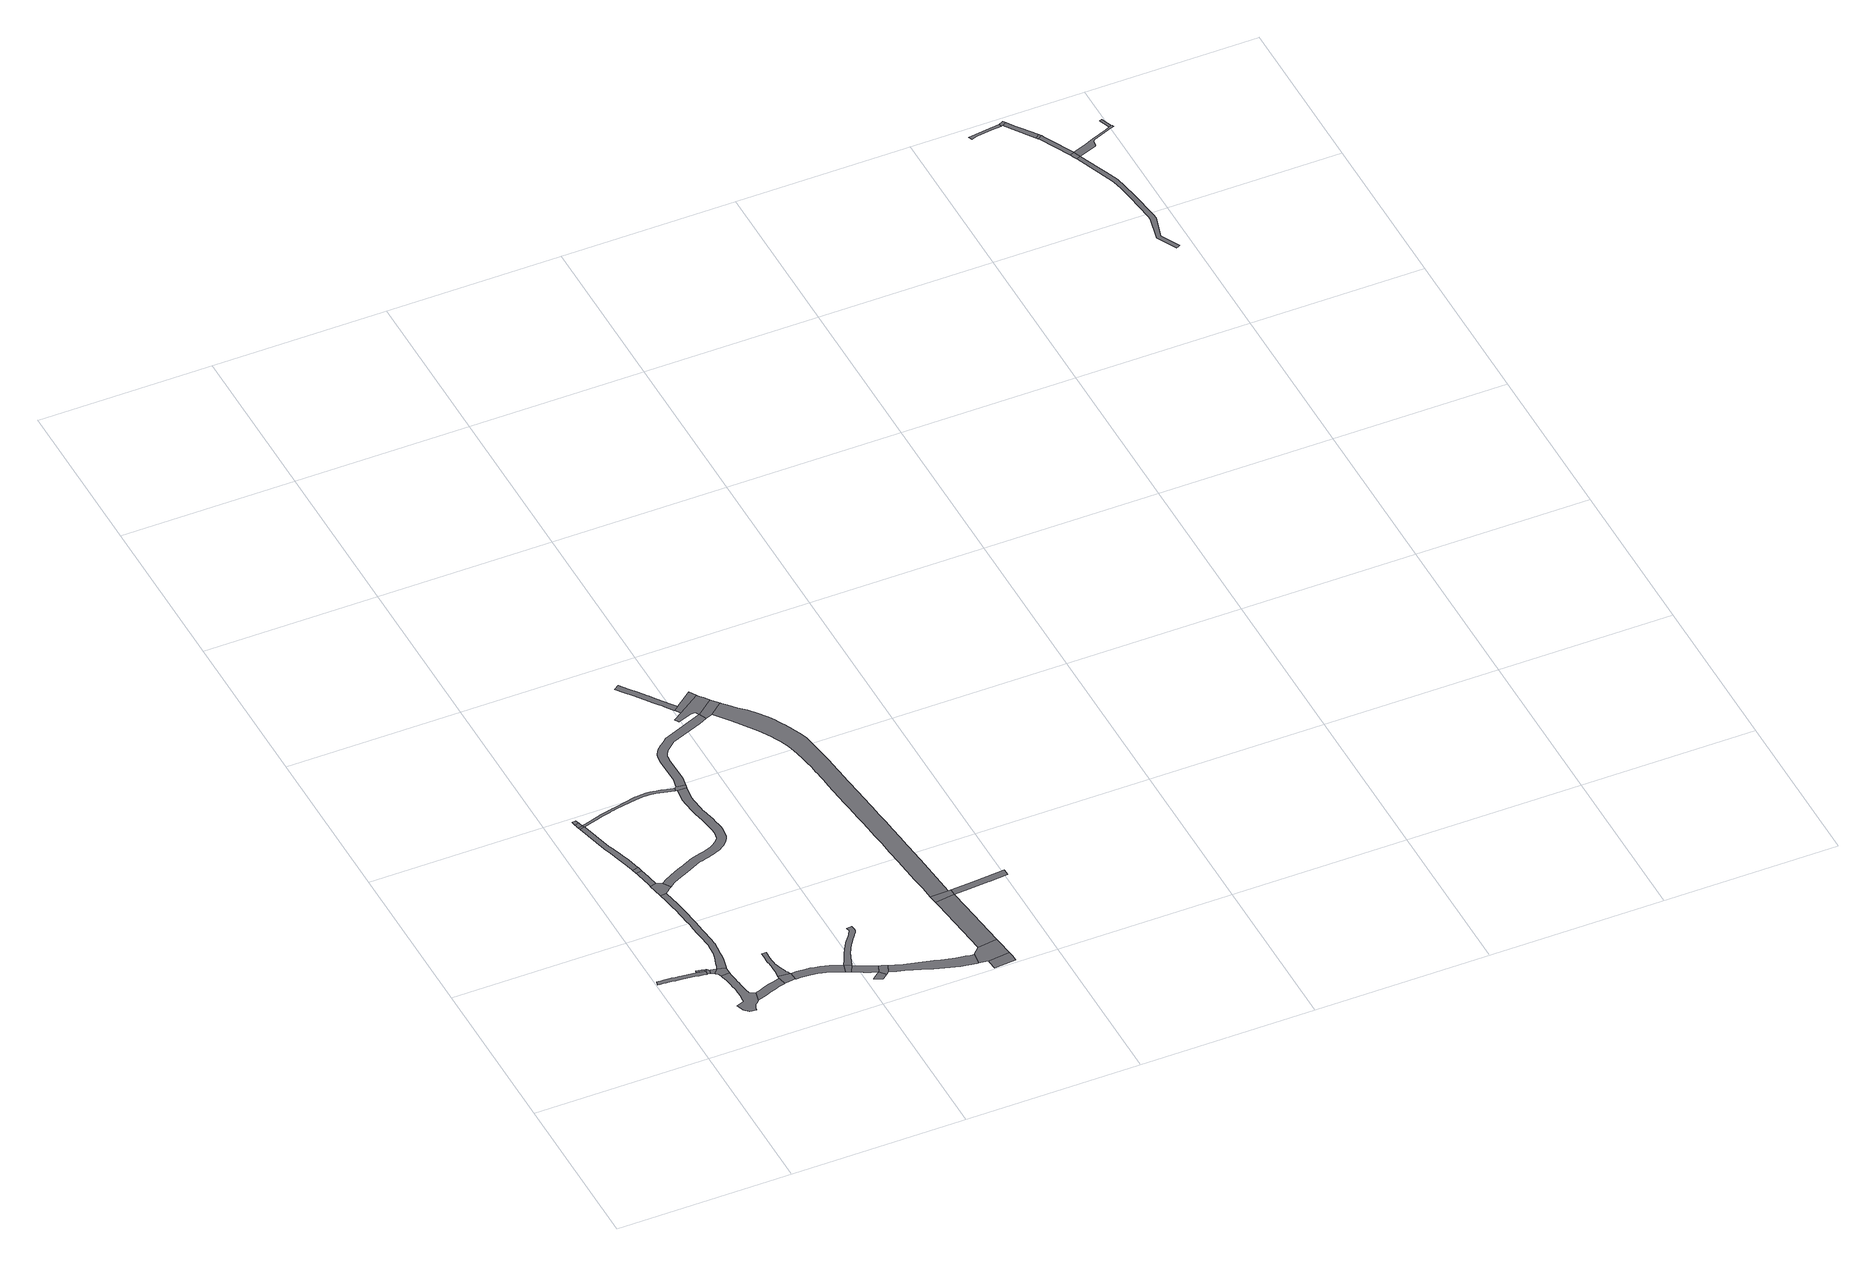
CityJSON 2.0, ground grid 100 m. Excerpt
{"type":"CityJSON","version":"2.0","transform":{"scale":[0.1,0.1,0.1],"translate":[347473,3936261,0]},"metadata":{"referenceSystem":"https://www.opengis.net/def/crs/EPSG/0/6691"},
"CityObjects":{
"road1":{"type":"Road","attributes":{"RoadStructureAttribute.sectionType":"1"},"geometry":[{"type":"MultiSurface","lod":"1","boundaries":[[[0,1,2,3,4,5,6,7,8,9,10,11,12,13,14,15,16,17,18,19,20,21,22,23,24,25,26,27,28,29,30]]]}]},
"road2":{"type":"Road","geometry":[{"type":"MultiSurface","lod":"1","boundaries":[[[31,32,33,34,35,36,37,30,38]]]}]},
"road3":{"type":"Road","geometry":[{"type":"MultiSurface","lod":"1","boundaries":[[[29,39,40,41,42,38,30]]]}]},
"road4":{"type":"Road","geometry":[{"type":"MultiSurface","lod":"1","boundaries":[[[43,44,45,46,47,48,49,50,51,52,53,54,55,56,57,58,59,60,61,62,63,64,65,66,67,68,69,70,71,72,73,74,75,76,77,78,79,80,81,82,83,84,85,86,87,88,89,90]]]}]},
"road5":{"type":"Road","attributes":{"RoadStructureAttribute.sectionType":"1"},"geometry":[{"type":"MultiSurface","lod":"1","boundaries":[[[91,92,41,40,93,94,95,96]]]}]},
"road6":{"type":"Road","geometry":[{"type":"MultiSurface","lod":"1","boundaries":[[[97,98,99,100,90,89,101,102,103,104,91,96]]]}]},
"road7":{"type":"Road","attributes":{"RoadStructureAttribute.sectionType":"1"},"geometry":[{"type":"MultiSurface","lod":"1","boundaries":[[[69,105,106,107,108,109,110,111,112,113,114,115,116,117,118,119,120,121,70]]]}]},
"road8":{"type":"Road","attributes":{"RoadStructureAttribute.sectionType":"1"},"geometry":[{"type":"MultiSurface","lod":"1","boundaries":[[[104,122,123,124,125,126,127,128,129,130,131,132,133,134,135,136,137,138,139,140,141,142,143,144,145,146,147,148,149,150,151,152,153,154,155,156,157,158,159,160,161,162,163,164,165,166,167,168,169,170,171,91]]]}]},
"road9":{"type":"Road","attributes":{"RoadStructureAttribute.sectionType":"1"},"geometry":[{"type":"MultiSurface","lod":"1","boundaries":[[[172,173,174,175,176,177,178,179,180,181,182,183,184,185,186]]]}]},
"road10":{"type":"Road","geometry":[{"type":"MultiSurface","lod":"1","boundaries":[[[187,179,178,188,189,190]]]}]},
"road11":{"type":"Road","geometry":[{"type":"MultiSurface","lod":"1","boundaries":[[[191,149,148,192,193,194,195,196,197,172,186]]]}]},
"road12":{"type":"Road","attributes":{"RoadStructureAttribute.sectionType":"1"},"geometry":[{"type":"MultiSurface","lod":"1","boundaries":[[[198,199,200,201,202,203,204,205,206,207,208,209,210,211,212,213,214,215,187,190]]]}]},
"road13":{"type":"Road","geometry":[{"type":"MultiSurface","lod":"1","boundaries":[[[112,216,217,218,219,220,221,113]]]}]},
"road14":{"type":"Road","attributes":{"RoadStructureAttribute.sectionType":"1"},"geometry":[{"type":"MultiSurface","lod":"1","boundaries":[[[222,223,224,225,226,227]]]}]},
"road15":{"type":"Road","geometry":[{"type":"MultiSurface","lod":"1","boundaries":[[[223,222,228,229,230]]]}]},
"road16":{"type":"Road","geometry":[{"type":"MultiSurface","lod":"1","boundaries":[[[226,208,207,227]]]}]},
"road17":{"type":"Road","attributes":{"RoadStructureAttribute.sectionType":"1"},"geometry":[{"type":"MultiSurface","lod":"1","boundaries":[[[219,231,232,233,234,235,236,237,238,239,240,241,242,243,244,245,246,247,248,249,250,251,252,253,254,255,256,257,258,259,260,261,262,220]]]}]},
"road18":{"type":"Road","attributes":{"RoadStructureAttribute.sectionType":"1"},"geometry":[{"type":"MultiSurface","lod":"1","boundaries":[[[263,264,265,266,267,268,269,270,271,272,273,274,275,276,219,218,277,278,279,280,281,282,283,284,285,286,287,288,289]]]}]},
"road19":{"type":"Road","geometry":[{"type":"MultiSurface","lod":"1","boundaries":[[[290,291,263,289]]]}]},
"road20":{"type":"Road","attributes":{"RoadStructureAttribute.sectionType":"1"},"geometry":[{"type":"MultiSurface","lod":"1","boundaries":[[[292,293,294,295,296,297,298,299,300,301,302,303,304,305,306,307,308,309,310,311,312,227,207,313,314,315,316,317,318,319,320,321,322,323,324,325,326,327,328,329,330,331,332,333]]]}]},
"road21":{"type":"Road","attributes":{"RoadStructureAttribute.sectionType":"1"},"geometry":[{"type":"MultiSurface","lod":"1","boundaries":[[[334,335,336,337,338,339,340,341,342,343,344,345,346,347,348,349,350,351,352,353,354,355,356,357,358,359,360,361,362,363,364,365,366,367,368,369,370,371,372,373,374,197,196,375,376,377,378,379,380,381,382,383,384,385,386,387,388,389,390,391,392,393,394,395,396,397,398,399,400,401,402,403,404,405,406,407,408,409,410,411,412,413,414]]]}]},
"road22":{"type":"Road","attributes":{"RoadStructureAttribute.sectionType":"1"},"geometry":[{"type":"MultiSurface","lod":"1","boundaries":[[[415,416,417,418,419,420,291,290,421,422,423,424,425,426]]]}]},
"road23":{"type":"Road","attributes":{"RoadStructureAttribute.sectionType":"1"},"geometry":[{"type":"MultiSurface","lod":"1","boundaries":[[[427,428,429,430,431,426]]]}]},
"road24":{"type":"Road","attributes":{"RoadStructureAttribute.sectionType":"1"},"geometry":[{"type":"MultiSurface","lod":"1","boundaries":[[[432,433,434,435,436,437,438,439,440,441,442,443,444,445,446,447,448,449,450,451,452,453,454,455,456,457,458,459,460,461,462,463,464,465,466,467,263,291]]]}]},
"road25":{"type":"Road","geometry":[{"type":"MultiSurface","lod":"1","boundaries":[[[426,431,468,469,470,415]]]}]},
"road26":{"type":"Road","geometry":[{"type":"MultiSurface","lod":"1","boundaries":[[[471,472,333,332,334,414]]]}]},
"road27":{"type":"Road","attributes":{"RoadStructureAttribute.sectionType":"1"},"geometry":[{"type":"MultiSurface","lod":"1","boundaries":[[[468,473,474,475,476,477,478,479,480,481,482,483,484,485,486,487,488,489,490,491,492,493,494,495,496,497,498,499,500,501,469]]]}]},
"road28":{"type":"Road","attributes":{"RoadStructureAttribute.sectionType":"1"},"geometry":[{"type":"MultiSurface","lod":"1","boundaries":[[[502,503,504,505,506,507,508,509,510,511,512,513,514,515,472,471,516,517,518,519,520,521,522,523,524,525,526,527,528,529]]]}]},
"road29":{"type":"Road","geometry":[{"type":"MultiSurface","lod":"1","boundaries":[[[530,531,532,533,489,488,534,535]]]}]},
"road30":{"type":"Road","attributes":{"function":"3","RoadStructureAttribute.sectionType":"1"},"geometry":[{"type":"MultiSurface","lod":"1","boundaries":[[[536,537,538,539,540,541,530,535]]]}]},
"road31":{"type":"Road","attributes":{"RoadStructureAttribute.sectionType":"1"},"geometry":[{"type":"MultiSurface","lod":"1","boundaries":[[[542,543,544,545,546,547,548,549,550,551,552,553,554,555,556,557,558,559,560,561,562,563]]]}]},
"road32":{"type":"Road","attributes":{"function":"3","RoadStructureAttribute.sectionType":"1"},"geometry":[{"type":"MultiSurface","lod":"1","boundaries":[[[564,565,566,567,533,532,568,569,570,571]]]}]},
"road33":{"type":"Road","geometry":[{"type":"MultiSurface","lod":"1","boundaries":[[[572,564,571,573,574]]]}]},
"road34":{"type":"Road","geometry":[{"type":"MultiSurface","lod":"1","boundaries":[[[575,576,577,578,579,580,581,582,583,584,585,502,586]]]}]},
"road35":{"type":"Road","attributes":{"function":"3","RoadStructureAttribute.sectionType":"1"},"geometry":[{"type":"MultiSurface","lod":"1","boundaries":[[[562,579,578,587,588,589,590,563]]]}]},
"road36":{"type":"Road","attributes":{"function":"3","RoadStructureAttribute.sectionType":"1"},"geometry":[{"type":"MultiSurface","lod":"1","boundaries":[[[574,591,592,593,594,595,596,597,598,599,600,601,602,603,604,605,606,607,608,609,610,611,612,613,614,615,616,617,618,619,620,621,622,623,624,625,626,627,628,629,630,631,632,633,634,635,636,637,638,639,640,641,642,643,644,645,646,647,648,649,650,651,652,653,654,655,656,657,658,659,660,661,662,663,664,665,666,667,668,669,670,572]]]}]},
"road37":{"type":"Road","geometry":[{"type":"MultiSurface","lod":"1","boundaries":[[[635,634,671,586,502,529]]]}]},
"road38":{"type":"Road","attributes":{"RoadStructureAttribute.sectionType":"1"},"geometry":[{"type":"MultiSurface","lod":"1","boundaries":[[[672,673,674,675,676,677,573,571]]]}]},
"road39":{"type":"Road","attributes":{"RoadStructureAttribute.sectionType":"1"},"geometry":[{"type":"MultiSurface","lod":"1","boundaries":[[[678,679,680,681,682,683,684,685,686]]]}]},
"road40":{"type":"Road","geometry":[{"type":"MultiSurface","lod":"1","boundaries":[[[686,685,687,688,689]]]}]},
"road41":{"type":"Road","attributes":{"RoadStructureAttribute.sectionType":"1"},"geometry":[{"type":"MultiSurface","lod":"1","boundaries":[[[690,691,688,687,692,693,694]]]}]},
"road42":{"type":"Road","geometry":[{"type":"MultiSurface","lod":"1","boundaries":[[[695,694,693,696]]]}]},
"road43":{"type":"Road","attributes":{"RoadStructureAttribute.sectionType":"1"},"geometry":[{"type":"MultiSurface","lod":"1","boundaries":[[[697,698,699,700,701,702,703,704,705,706,707,708,709,710,711,712,713,714,715,716,717]]]}]},
"road44":{"type":"Road","attributes":{"RoadStructureAttribute.sectionType":"1"},"geometry":[{"type":"MultiSurface","lod":"1","boundaries":[[[696,718,719,720,721,722,723,724,695]]]}]},
"road45":{"type":"Road","geometry":[{"type":"MultiSurface","lod":"1","boundaries":[[[719,725,697,717,720]]]}]},
"road46":{"type":"Road","attributes":{"RoadStructureAttribute.sectionType":"1"},"geometry":[{"type":"MultiSurface","lod":"1","boundaries":[[[726,727,728,729,730,731,732,733,720,717,734,735,736,737,738,739,740,741,742,743,744]]]}]},
"road47":{"type":"Road","geometry":[{"type":"MultiSurface","lod":"1","boundaries":[[[745,746,728,727]]]}]}
},
"vertices":[
[261,628,0],[238,632,0],[214,635,0],[189,639,0],[165,642,0],[140,645,0],[137,645,0],[119,647,0],[99,650,0],[78,652,0],[57,654,0],[41,655,0],[26,656,0],[16,657,0],[10,632,0],[24,631,0],[40,630,0],[55,629,0],[75,627,0],[96,625,0],[100,624,0],[108,623,0],[117,623,0],[137,620,0],[162,617,0],[186,614,0],[210,610,0],[234,607,0],[257,603,0],[276,600,0],[280,625,0],
[287,638,0],[267,643,0],[234,648,0],[233,637,0],[275,631,0],[278,629,0],[279,628,0],[291,634,0],
[280,599,0],[292,597,0],[302,621,0],[297,628,0],
[338,550,0],[341,538,0],[343,526,0],[346,512,0],[349,498,0],[351,484,0],[353,470,0],[354,459,0],[355,448,0],[357,438,0],[358,427,0],[359,402,0],[359,376,0],[358,351,0],[357,327,0],[312,308,0],[326,265,0],[351,242,0],[390,238,0],[390,245,0],[392,253,0],[394,260,0],[397,267,0],[403,276,0],[411,284,0],[419,291,0],[428,299,0],[442,361,0],[437,361,0],[432,362,0],[426,365,0],[421,368,0],[416,372,0],[411,379,0],[408,388,0],[406,398,0],[404,407,0],[401,422,0],[399,436,0],[398,451,0],[396,466,0],[394,482,0],[392,498,0],[391,515,0],[389,531,0],[388,547,0],[387,560,0],[336,557,0],
[340,615,0],[308,620,0],[296,597,0],[308,592,0],[312,588,0],[315,586,0],
[318,583,0],[324,578,0],[329,573,0],[334,562,0],[387,563,0],[386,578,0],[385,594,0],[387,602,0],
[449,308,0],[471,316,0],[492,324,0],[514,332,0],[544,342,0],[574,353,0],[605,361,0],[608,361,0],[599,411,0],[594,410,0],[560,400,0],[528,390,0],[497,379,0],[475,371,0],[457,364,0],[452,363,0],[447,362,0],
[388,605,0],[391,616,0],[394,627,0],[395,632,0],[397,639,0],[402,664,0],[405,691,0],[406,704,0],[408,717,0],[411,743,0],[412,757,0],[413,769,0],[413,779,0],[414,799,0],[413,801,0],[413,831,0],[410,861,0],[406,891,0],[403,920,0],[400,956,0],[396,992,0],[392,1029,0],[388,1065,0],[381,1115,0],[373,1165,0],[365,1214,0],[357,1262,0],[322,1257,0],[330,1208,0],[339,1159,0],[346,1110,0],[349,1093,0],[353,1061,0],[357,1025,0],[361,989,0],[365,952,0],[368,916,0],[371,887,0],[375,858,0],[378,828,0],[379,799,0],[378,781,0],[378,780,0],[377,761,0],[375,742,0],[373,724,0],[368,701,0],[361,678,0],[353,656,0],[346,633,0],
[341,1354,0],[340,1359,0],[331,1407,0],[330,1414,0],[322,1455,0],[318,1475,0],[317,1477,0],[283,1470,0],[284,1467,0],[285,1463,0],[288,1448,0],[297,1401,0],[303,1369,0],[306,1353,0],[306,1348,0],
[277,1500,0],[314,1494,0],[314,1495,0],[311,1507,0],
[314,1305,0],[379,1281,0],[386,1287,0],[393,1292,0],[400,1298,0],[401,1298,0],[373,1340,0],
[310,1514,0],[305,1534,0],[292,1582,0],[278,1630,0],[269,1658,0],[263,1676,0],[258,1693,0],[244,1720,0],[199,1908,0],[198,1913,0],[169,1906,0],[215,1713,0],[230,1666,0],[234,1651,0],[244,1619,0],[258,1572,0],[271,1525,0],[275,1506,0],
[636,367,0],[658,369,0],[673,369,0],[671,419,0],[600,427,0],[600,423,0],
[182,1953,0],[159,1946,0],[162,1932,0],[162,1931,0],[165,1920,0],[190,1926,0],
[177,1972,0],[176,1974,0],[154,1971,0],
[666,428,0],[661,436,0],[655,445,0],[651,454,0],[644,470,0],[638,487,0],[633,505,0],[628,522,0],[627,530,0],[626,539,0],[626,547,0],[625,555,0],[625,571,0],[625,588,0],[625,604,0],[625,621,0],[600,621,0],[600,604,0],[600,588,0],[600,571,0],[600,554,0],[601,545,0],[602,537,0],[602,528,0],[603,520,0],[603,504,0],[604,489,0],[604,474,0],[604,470,0],[603,459,0],[603,447,0],[601,435,0],
[945,359,0],[923,369,0],[922,370,0],[901,379,0],[898,380,0],[880,388,0],[857,396,0],[832,404,0],[805,410,0],[779,414,0],[753,416,0],[728,418,0],[704,419,0],[680,419,0],[680,369,0],[703,369,0],[725,368,0],[749,366,0],[772,364,0],[796,360,0],[809,358,0],[819,355,0],[841,349,0],[861,341,0],[882,333,0],[902,324,0],[931,310,0],
[959,295,0],[982,340,0],
[743,1988,0],[728,1992,0],[709,1997,0],[689,2002,0],[679,2004,0],[667,2007,0],[644,2011,0],[638,2012,0],[622,2015,0],[599,2017,0],[568,2016,0],[538,2013,0],[533,2012,0],[405,1984,0],[391,1981,0],[367,1976,0],[365,1975,0],[362,1974,0],[317,1963,0],[272,1950,0],[228,1937,0],[232,1922,0],[276,1935,0],[321,1948,0],[365,1960,0],[374,1962,0],[394,1967,0],[404,1969,0],[532,1991,0],[541,1993,0],[570,1996,0],[598,1997,0],[619,1995,0],[630,1993,0],[641,1992,0],[662,1987,0],[684,1982,0],[704,1978,0],[723,1973,0],[729,1971,0],[743,1967,0],[748,1986,0],
[755,1964,0],[750,1928,0],[747,1884,0],[747,1857,0],[749,1832,0],[751,1807,0],[754,1782,0],[758,1759,0],[759,1753,0],[765,1725,0],[771,1700,0],[775,1675,0],[779,1651,0],[783,1628,0],[785,1608,0],[785,1588,0],[784,1573,0],[782,1559,0],[780,1547,0],[777,1539,0],[771,1531,0],[763,1522,0],[751,1512,0],[740,1503,0],[729,1497,0],[719,1492,0],[716,1491,0],[700,1485,0],[685,1479,0],[667,1473,0],[648,1469,0],[626,1463,0],[603,1456,0],[577,1446,0],[552,1435,0],[542,1430,0],[529,1423,0],[506,1412,0],[473,1397,0],[439,1380,0],[404,1361,0],[430,1318,0],[462,1336,0],[495,1352,0],[528,1367,0],[551,1378,0],[573,1389,0],[596,1400,0],[619,1409,0],[640,1415,0],[660,1420,0],[681,1425,0],[701,1432,0],[718,1438,0],[735,1445,0],[752,1452,0],[756,1455,0],[767,1461,0],[783,1473,0],[798,1486,0],[811,1500,0],[821,1516,0],[828,1532,0],[832,1550,0],[834,1568,0],[835,1586,0],[835,1610,0],[833,1635,0],[829,1659,0],[825,1683,0],[820,1710,0],[814,1736,0],[808,1763,0],[807,1769,0],[803,1789,0],[801,1812,0],[799,1836,0],[797,1859,0],[797,1882,0],[800,1923,0],[806,1963,0],
[1106,280,0],[1094,286,0],[1065,298,0],[1051,305,0],[1037,311,0],[1010,325,0],[987,281,0],[1015,266,0],[1044,253,0],[1051,250,0],[1074,240,0],[1086,234,0],
[1051,206,0],[1040,196,0],[1051,191,0],[1086,176,0],[1115,200,0],
[1019,436,0],[1029,453,0],[1032,459,0],[1051,489,0],[1054,494,0],[1064,508,0],[1075,522,0],[1086,536,0],[1095,548,0],[1096,550,0],[1102,559,0],[1109,568,0],[1114,578,0],[1117,587,0],[1117,595,0],[1116,603,0],[1114,611,0],[1113,619,0],[1083,614,0],[1085,606,0],[1086,598,0],[1087,593,0],[1087,592,0],[1086,589,0],[1083,584,0],[1077,576,0],[1071,567,0],[1062,553,0],[1052,540,0],[1051,539,0],[1046,533,0],[1040,526,0],[1029,511,0],[1006,474,0],[985,436,0],[966,399,0],
[1132,214,0],[1151,261,0],[1123,273,0],
[810,1985,0],[761,1994,0],
[1173,200,0],[1213,187,0],[1254,173,0],[1294,159,0],[1323,148,0],[1352,137,0],[1356,135,0],[1381,126,0],[1410,116,0],[1436,108,0],[1462,100,0],[1489,93,0],[1515,87,0],[1546,82,0],[1577,78,0],[1585,77,0],[1592,146,0],[1573,149,0],[1548,154,0],[1522,158,0],[1496,164,0],[1459,172,0],[1421,182,0],[1403,187,0],[1384,193,0],[1347,203,0],[1247,228,0],[1229,234,0],[1189,248,0],
[1111,2456,0],[874,2359,0],[849,2338,0],[827,2320,0],[801,2297,0],[781,2266,0],[775,2246,0],[772,2232,0],[771,2223,0],[770,2220,0],[767,2204,0],[770,2047,0],[764,2013,0],[764,2012,0],[813,2003,0],[820,2043,0],[819,2078,0],[817,2200,0],[819,2211,0],[821,2222,0],[823,2233,0],[827,2244,0],[840,2265,0],[859,2282,0],[880,2299,0],[900,2316,0],[1085,2391,0],[1130,2409,0],
[1763,85,0],[1752,175,0],[1749,203,0],[1635,189,0],[1608,74,0],[1638,71,0],
[1639,62,0],[1644,7,0],[1769,18,0],[1766,55,0],[1765,69,0],[1764,74,0],
[1036,2560,0],[1011,2594,0],[987,2627,0],[963,2661,0],[937,2696,0],[929,2706,0],[895,2751,0],[862,2795,0],[828,2840,0],[800,2819,0],[834,2774,0],[868,2730,0],[901,2685,0],[921,2659,0],[930,2646,0],[934,2640,0],[955,2612,0],[959,2607,0],[983,2573,0],[1007,2539,0],[1009,2537,0],[1037,2557,0],
[1587,602,0],[1590,574,0],[1599,495,0],[1608,417,0],[1713,509,0],[1710,532,0],[1704,587,0],[1701,615,0],
[1581,652,0],[1698,655,0],[1683,654,0],
[1206,2538,0],[1185,2566,0],[1172,2583,0],[1163,2595,0],[1032,2504,0],[978,2472,0],[991,2445,0],[1078,2477,0],[1084,2477,0],[1092,2476,0],[1099,2476,0],[1208,2536,0],
[1160,2600,0],[1148,2618,0],[1136,2636,0],[1069,2583,0],
[1657,938,0],[1655,961,0],[1653,985,0],[1645,1067,0],[1638,1138,0],[1637,1150,0],[1631,1204,0],[1630,1217,0],[1623,1283,0],[1616,1349,0],[1609,1416,0],[1607,1440,0],[1602,1489,0],[1594,1563,0],[1586,1636,0],[1586,1637,0],[1578,1710,0],[1576,1731,0],[1573,1754,0],[1569,1799,0],[1564,1846,0],[1562,1858,0],[1553,1921,0],[1538,2026,0],[1533,2049,0],[1523,2086,0],[1519,2097,0],[1505,2130,0],[1500,2140,0],[1490,2161,0],[1474,2194,0],[1473,2197,0],[1463,2214,0],[1460,2221,0],[1458,2225,0],[1447,2246,0],[1434,2270,0],[1419,2292,0],[1386,2338,0],[1349,2379,0],[1311,2418,0],[1273,2459,0],[1250,2485,0],[1247,2489,0],[1172,2426,0],[1240,2335,0],[1288,2271,0],[1334,2207,0],[1373,2139,0],[1387,2112,0],[1400,2083,0],[1412,2055,0],[1422,2026,0],[1432,1990,0],[1440,1953,0],[1447,1915,0],[1450,1900,0],[1453,1877,0],[1460,1833,0],[1464,1789,0],[1466,1773,0],[1469,1744,0],[1472,1715,0],[1473,1699,0],[1481,1626,0],[1489,1552,0],[1493,1513,0],[1497,1478,0],[1505,1405,0],[1506,1390,0],[1512,1339,0],[1519,1272,0],[1525,1206,0],[1532,1140,0],[1540,1057,0],[1548,975,0],[1556,892,0],[1561,846,0],[1564,810,0],[1573,731,0],
[1228,2512,0],
[1789,621,0],[1906,629,0],[1911,630,0],[2017,637,0],[2015,677,0],[1828,664,0],
[4435,5957,0],[4307,5940,0],[4317,5918,0],[4335,5923,0],[4334,5925,0],[4353,5928,0],[4439,5939,0],[4495,5946,0],[4493,5964,0],
[4505,5947,0],[4529,5963,0],[4520,5977,0],
[4578,5890,0],[4562,5911,0],[4540,5896,0],[4618,5787,0],[4642,5804,0],
[4651,5792,0],[4627,5775,0],
[4740,5545,0],[4786,5431,0],[4835,5302,0],[4843,5262,0],[4847,5245,0],[4860,5155,0],[4882,4983,0],[4882,4960,0],[4847,4810,0],[4909,4694,0],[4919,4700,0],[4930,4707,0],[4875,4816,0],[4913,4952,0],[4911,4986,0],[4887,5159,0],[4874,5250,0],[4862,5310,0],[4831,5390,0],[4812,5441,0],[4765,5556,0],
[4630,5771,0],[4723,5589,0],[4747,5600,0],[4745,5604,0],[4677,5741,0],[4663,5770,0],[4653,5790,0],
[4730,5569,0],
[5018,5707,0],[5014,5708,0],[4998,5702,0],[4999,5700,0],[4972,5689,0],[4882,5653,0],[4871,5649,0],[4834,5634,0],[4868,5595,0],[4873,5601,0],[4874,5607,0],[4875,5615,0],[4875,5618,0],[4877,5633,0],[4885,5641,0],[4984,5681,0],[5004,5688,0],[5011,5691,0],[5022,5695,0],
[4987,5770,0],[4973,5765,0]
]}
